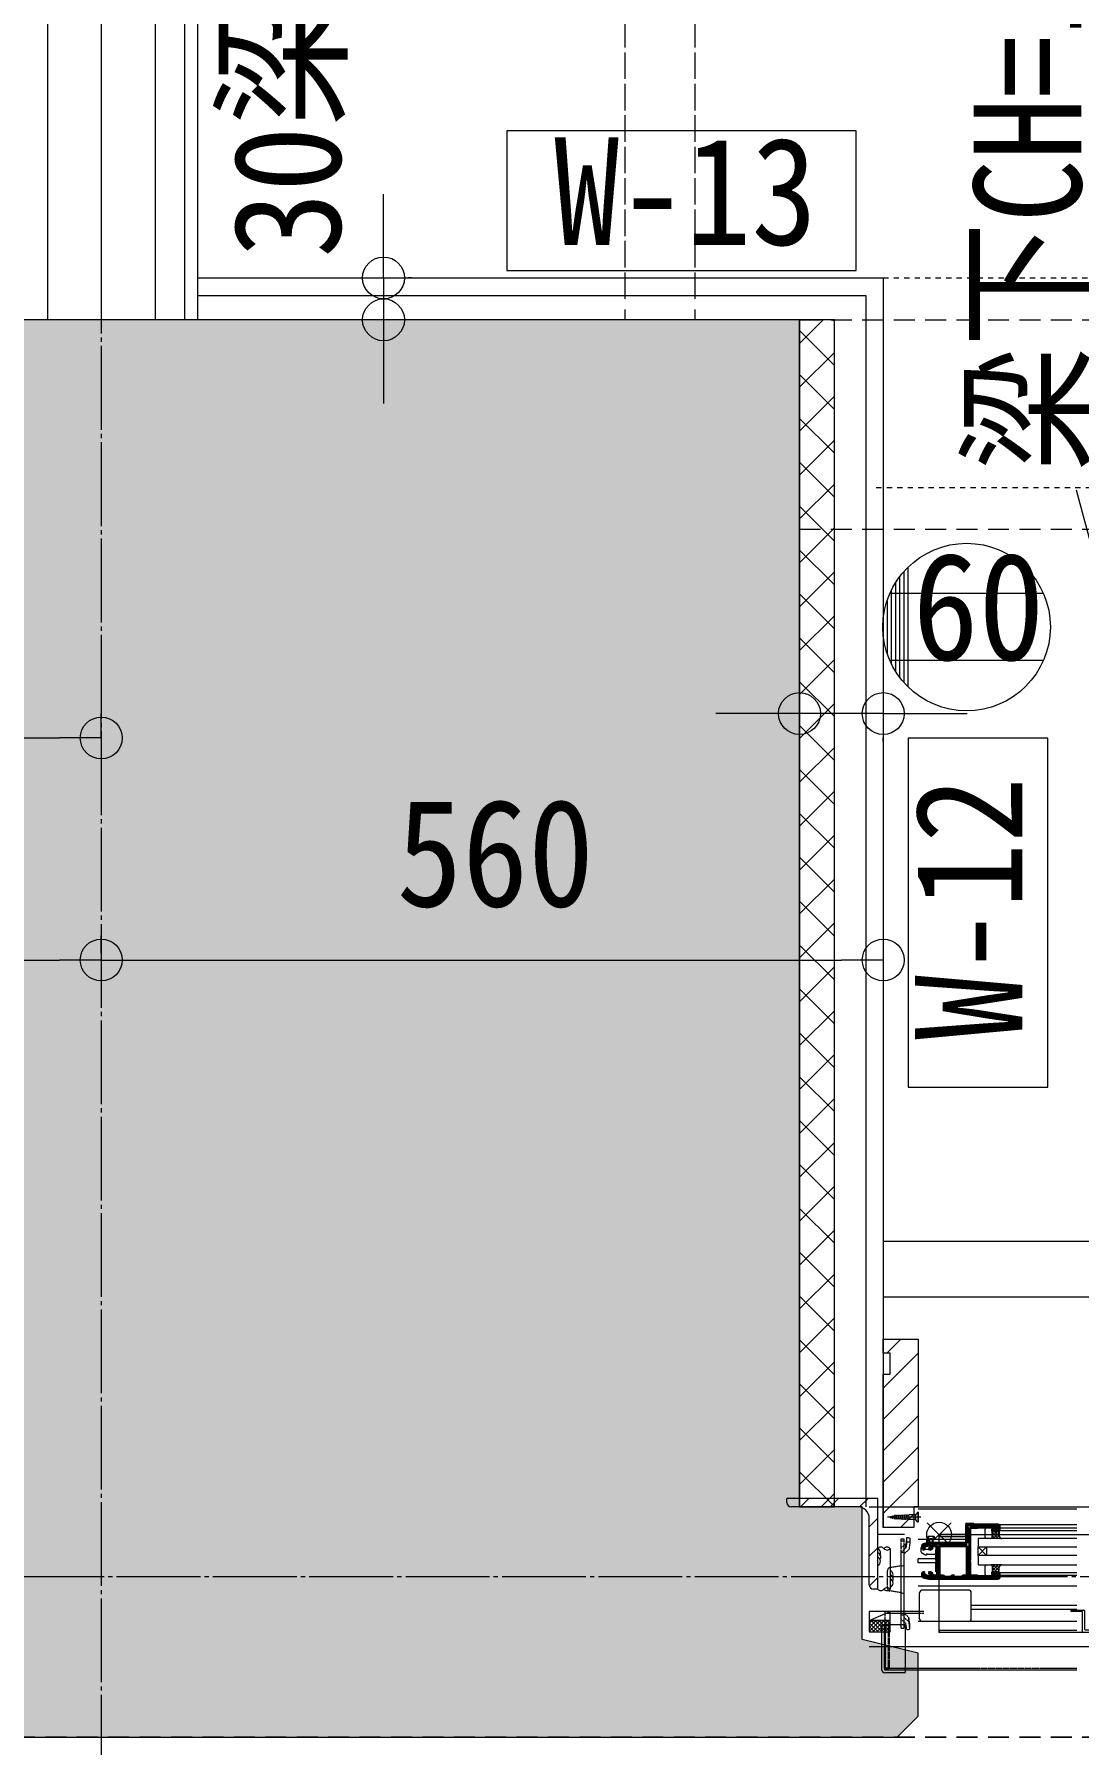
# Model space of a CAD drawing. Units: millimetres at full size, sheet at 1:30. Extents: x -17796 to 21385, y -23279 to 7734.
# Drawn here: x -15288 to -14540, y -5138 to -3913 of the extents above; entities that cross this region are included whole.
import ezdxf
from ezdxf.enums import TextEntityAlignment as Align

# ---------------------------------------------------------------- set-up
doc = ezdxf.new("R2010")
doc.units = ezdxf.units.MM
doc.header["$LTSCALE"] = 30
for name, pattern in [('USER11', [0.25, 0.125, -0.125]), ('USER14', [18.9, 15, -0.9, 0.6, -0.9, 0.6, -0.9]), ('USER2', [2, 1.25, -0.25, 0.25, -0.25]), ('USER7', [0.2, 0.1, -0.1]), ('USER8', [0.75, 0.5, -0.25]), ('USER9', [2.3, 2, -0.1, 0.1, -0.1])]:
    doc.linetypes.add(name, pattern=pattern)
for name, color, linetype, lineweight in [('0-1_(W)電灯', 253, 'Continuous', 18), ('0-A_RC壁', 21, 'Continuous', 18), ('0-C_0_4P', 4, 'Continuous', 18), ('0-D_破線', 30, 'Continuous', 18), ('0-E_遮音材', 254, 'Continuous', 18), ('1-0_掃き出しﾏｰｸ', 253, 'USER7', 18), ('1-C_鋼製建具', 253, 'USER8', 18), ('1-F_衛生陶器・住設', 2, 'USER9', 18), ('3-2_寸法', 142, 'Continuous', 18), ('3-B_仕上線（タイル・', 7, 'Continuous', 18), ('5-5_割付線', 4, 'Continuous', 18), ('5-6_---', 2, 'USER8', 18), ('5-7_補助線', 21, 'Continuous', 20), ('5-E_文字', 6, 'Continuous', 30), ('5-F_寸法', 2, 'USER8', 9), ('6-0_補助線1', 134, 'Continuous', 9), ('6-2_給湯', 2, 'Continuous', 9), ('E-E_文字', 6, 'Continuous', 9)]:
    doc.layers.add(name, color=color, linetype=linetype, lineweight=lineweight)
doc.layers.add('6-1_給水', color=7, linetype='Continuous')
doc.styles.add('ＭＳ ゴシック', font='')
doc.styles.get('ＭＳ ゴシック').set_extended_font_data('MS Gothic')

# ---------------------------------------------------------------- blocks, each defined once
blk = doc.blocks.new('REF-TO-1X861')
at = {"layer": '5-5_割付線'}
for p, q in [((3292, 7192.3), (3292, 7223.8)), ((3301, 7232.8), (4327, 7232.8)), ((3481, 7183.3), (3301, 7183.3)), ((3523, 7199.8), (3481, 7199.8)), ((3481, 7183.3), (3481, 7199.8)), ((3523, 7199.8), (3539.5, 7183.3)), ((3742, 7183.3), (3539.5, 7183.3)), ((3742, 6242.8), (3742, 7183.3)), ((3791.5, 5197.3), (3791.5, 7168.3)), ((3806.5, 7183.3), (3983.5, 7183.3)), ((3992.5, 7067.8), (3992.5, 7174.3)), ((4027, 7052.8), (4007.5, 7052.8)), ((4042, 7067.8), (4042, 7174.3)), ((4051, 7183.3), (4277.5, 7183.3)), ((4292.5, 7168.3), (4292.5, 6782.8)), ((4342, 7217.8), (4342, 6782.8)), ((4582, 6752.8), (4322.5, 6752.8)), ((4342, 6782.8), (4582, 6782.8)), ((3457, 6191.8), (3457, 6227.8)), ((3484, 6182.8), (3466, 6182.8)), ((3742, 6242.8), (3472, 6242.8)), ((3742, 6206.8), (3493, 6206.8)), ((3493, 6191.8), (3493, 6206.8)), ((3742, 5617.3), (3742, 6206.8)), ((3512.6, 5572.1), (3460.1, 5624.6)), ((3512, 5642.8), (3467.6, 5642.8)), ((3537.5, 5617.3), (3512, 5642.8)), ((3742, 5567.8), (3523.2, 5567.8)), ((3742, 5617.3), (3537.5, 5617.3)), ((3742, 5182.3), (3742, 5567.8)), ((3292, 5141.8), (3292, 5173.3)), ((3406, 5237.8), (3382, 5237.8)), ((3382, 5179.3), (3382, 5201.8)), ((3391, 5210.8), (3412, 5210.8)), ((3553, 5170.3), (3391, 5170.3)), ((3421, 5219.8), (3421, 5222.8)), ((3523, 5219.8), (3523, 5222.8)), ((3553, 5210.8), (3532, 5210.8)), ((3562, 5237.8), (3538, 5237.8)), ((3562, 5179.3), (3562, 5201.8)), ((3592, 5182.3), (3592, 5207.8)), ((3742, 5182.3), (3592, 5182.3)), ((3983.5, 5182.3), (3806.5, 5182.3)), ((3992.5, 5297.8), (3992.5, 5191.3)), ((4027, 5312.8), (4007.5, 5312.8)), ((4042, 5228.8), (4036, 5222.8)), ((4036, 5222.8), (4042, 5216.8)), ((4042, 5297.8), (4042, 5228.8)), ((4042, 5216.8), (4042, 5141.8)), ((3742, 5132.8), (3301, 5132.8)), ((3742, 4541.8), (3742, 5132.8)), ((3778, 4568.8), (3778, 5132.8)), ((4033, 5132.8), (3778, 5132.8)), ((3832, 4532.8), (3751, 4532.8)), ((3832, 4568.8), (3778, 4568.8)), ((3832, 4532.8), (3832, 4568.8))]:
    blk.add_line(p, q, dxfattribs=at)
blk.add_lwpolyline([(3352, 5207.8), (3352, 5182.3), (3301, 5182.3)], dxfattribs=at)
for centre, radius, start, end in [((3301, 7223.8), 9, 90, 180), ((3301, 7192.3), 9, 180, 270), ((3806.5, 7168.3), 15, 90, 180), ((3983.5, 7174.3), 9, 0, 90), ((4007.5, 7067.8), 15, 180, 270), ((4027, 7067.8), 15, 270, 0), ((4051, 7174.3), 9, 90, 180), ((4277.5, 7168.3), 15, 0, 90), ((4327, 7217.8), 15, 0, 90), ((4322.5, 6782.8), 30, 180, 270), ((4582, 6767.8), 15, 270, 90), ((3472, 6227.8), 15, 90, 180), ((3466, 6191.8), 9, 180, 270), ((3484, 6191.8), 9, 270, 0), ((3467.6, 5632.1), 10.6, 90, 225), ((3523.2, 5582.8), 15, 225, 270), ((3301, 5173.3), 9, 90, 180), ((3382, 5207.8), 30, 90, 180), ((3391, 5201.8), 9, 90, 180), ((3391, 5179.3), 9, 180, 270), ((3406, 5222.8), 15, 0, 90), ((3412, 5219.8), 9, 270, 0), ((3538, 5222.8), 15, 90, 180), ((3532, 5219.8), 9, 180, 270), ((3553, 5201.8), 9, 0, 90), ((3553, 5179.3), 9, 270, 360), ((3562, 5207.8), 30, 0, 90), ((3806.5, 5197.3), 15, 180, 270), ((3983.5, 5191.3), 9, 270, 0), ((4007.5, 5297.8), 15, 90, 180), ((4027, 5297.8), 15, 0, 90), ((3301, 5141.8), 9, 180, 270), ((4033, 5141.8), 9, 270, 0), ((3751, 4541.8), 9, 180, 270)]:
    blk.add_arc(centre, radius, start, end, dxfattribs=at)
blk = doc.blocks.new('BZA-127(RR)')
at = {"layer": '5-6_---'}
for p, q in [((696, 2040), (627.5, 2031.4)), ((627.5, 2031.4), (647.7, 1870.4)), ((627.5, 2031.4), (627.5, 1941.4)), ((647.7, 1870.4), (750, 1785.6)), ((647.7, 1870.4), (649, 1780.4)), ((819, 2010), (750, 2010)), ((750, 2010), (750, 90)), ((750, 1875.2), (819, 1818)), ((819, 2010), (819, 90)), ((819, 1722), (750, 1722)), ((819, 1248.5), (750, 1260)), ((819, 1248.5), (1059.9, 1208.4)), ((1110, 1149.2), (1110, 770.8)), ((649, 319.6), (750, 409.1)), ((819, 671.5), (750, 660)), ((750, 316.9), (819, 378)), ((819, 378), (750, 378)), ((819, 671.5), (1059.9, 711.6)), ((627.5, 158.6), (649, 319.6)), ((696, 150), (627.5, 158.6)), ((696, 150), (714, 285)), ((696, 150), (696, 60)), ((714, 285), (750, 316.9)), ((714, 285), (714, 195)), ((819, 135), (750, 135)), ((819, 90), (750, 90))]:
    blk.add_line(p, q, dxfattribs=at)
for points in [[(627.5, 1941.4), (649, 1780.4), (750, 1690.9)], [(696, 2040), (714, 1905), (750, 1875.2)], [(696, 60), (627.5, 68.6), (627.5, 158.6)], [(696, 60), (714, 195), (750, 226.4), (819, 286.6)]]:
    blk.add_lwpolyline(points, dxfattribs=at)
for centre, start, end in [((1050, 1149.2), 0, 80.53767), ((1050, 770.8), 279.46233, 0)]:
    blk.add_arc(centre, 60, start, end, dxfattribs=at)
blk = doc.blocks.new('BAP-500R')
at = {"layer": '5-7_補助線'}
for p, q in [((-450, 30), (-450, -969)), ((-420, 60), (0, 60)), ((60, 0), (60, -969)), ((-450, -969), (60, -969))]:
    blk.add_line(p, q, dxfattribs=at)
for centre, radius, start, end in [((-420, 30), 30, 90, 180), ((0, 0), 60, 0, 90)]:
    blk.add_arc(centre, radius, start, end, dxfattribs=at)
at = {"layer": '5-F_寸法'}
for p, q in [((-450, 0), (0, 0)), ((0, 0), (0, -969))]:
    blk.add_line(p, q, dxfattribs=at)
blk = doc.blocks.new('SUBL42TMR6')
at = {"layer": '5-E_文字', "linetype": 'USER8'}
blk.add_lwpolyline([(-90, 291), (0, 291), (0, 1224), (-90, 1224)], close=True, dxfattribs=at)
at = {"layer": '5-F_寸法'}
for p, q in [((-4125, 1224), (0, 1224)), ((-450, 1260), (0, 1260)), ((0, 0), (0, 1260)), ((-840, 0), (0, 0)), ((-839.7, 45), (0, 45))]:
    blk.add_line(p, q, dxfattribs=at)
at = {"layer": '6-0_補助線1', "color": 3, "lineweight": 20}
blk.add_line((-4125, 1260), (-450, 1260), dxfattribs=at)
at = {"layer": '6-2_給湯'}
for p, q in [((-78.1, 1219.7), (-77.8, 1219.7)), ((-78.1, 1172.1), (-77.8, 1172.1)), ((-78.1, 1124.4), (-77.8, 1124.4)), ((-66.2, 1195.9), (-65.9, 1195.9)), ((-66.2, 1148.2), (-65.9, 1148.2)), ((-54.3, 1219.7), (-54, 1219.7)), ((-54.3, 1172.1), (-54, 1172.1)), ((-54.3, 1124.4), (-54, 1124.4)), ((-42.4, 1195.9), (-42.1, 1195.9)), ((-42.4, 1148.2), (-42.1, 1148.2)), ((-30.5, 1219.7), (-30.2, 1219.7)), ((-30.5, 1172.1), (-30.2, 1172.1)), ((-30.5, 1124.4), (-30.2, 1124.4)), ((-18.6, 1195.9), (-18.3, 1195.9)), ((-18.6, 1148.2), (-18.3, 1148.2)), ((-6.7, 1219.7), (-6.4, 1219.7)), ((-6.7, 1172.1), (-6.4, 1172.1)), ((-6.7, 1124.4), (-6.4, 1124.4)), ((-78.1, 1076.8), (-77.8, 1076.8)), ((-78.1, 1029.2), (-77.8, 1029.2)), ((-78.1, 981.6), (-77.8, 981.6)), ((-78.1, 933.9), (-77.8, 933.9)), ((-78.1, 886.3), (-77.8, 886.3)), ((-78.1, 838.7), (-77.8, 838.7)), ((-78.1, 791.1), (-77.8, 791.1)), ((-78.1, 743.4), (-77.8, 743.4)), ((-66.2, 1100.6), (-65.9, 1100.6)), ((-66.2, 1053), (-65.9, 1053)), ((-66.2, 1005.4), (-65.9, 1005.4)), ((-66.2, 957.7), (-65.9, 957.7)), ((-66.2, 910.1), (-65.9, 910.1)), ((-66.2, 862.5), (-65.9, 862.5)), ((-66.2, 814.9), (-65.9, 814.9)), ((-66.2, 767.2), (-65.9, 767.2)), ((-54.3, 1076.8), (-54, 1076.8)), ((-54.3, 1029.2), (-54, 1029.2)), ((-54.3, 981.6), (-54, 981.6)), ((-54.3, 933.9), (-54, 933.9)), ((-54.3, 886.3), (-54, 886.3)), ((-54.3, 838.7), (-54, 838.7)), ((-54.3, 791.1), (-54, 791.1)), ((-54.3, 743.4), (-54, 743.4)), ((-42.4, 1100.6), (-42.1, 1100.6)), ((-42.4, 1053), (-42.1, 1053)), ((-42.4, 1005.4), (-42.1, 1005.4)), ((-42.4, 957.7), (-42.1, 957.7)), ((-42.4, 910.1), (-42.1, 910.1)), ((-42.4, 862.5), (-42.1, 862.5)), ((-42.4, 814.9), (-42.1, 814.9)), ((-42.4, 767.2), (-42.1, 767.2)), ((-30.5, 1076.8), (-30.2, 1076.8)), ((-30.5, 1029.2), (-30.2, 1029.2)), ((-30.5, 981.6), (-30.2, 981.6)), ((-30.5, 933.9), (-30.2, 933.9)), ((-30.5, 886.3), (-30.2, 886.3)), ((-30.5, 838.7), (-30.2, 838.7)), ((-30.5, 791.1), (-30.2, 791.1)), ((-30.5, 743.4), (-30.2, 743.4)), ((-18.6, 1100.6), (-18.3, 1100.6)), ((-18.6, 1053), (-18.3, 1053)), ((-18.6, 1005.4), (-18.3, 1005.4)), ((-18.6, 957.7), (-18.3, 957.7)), ((-18.6, 910.1), (-18.3, 910.1)), ((-18.6, 862.5), (-18.3, 862.5)), ((-18.6, 814.9), (-18.3, 814.9)), ((-18.6, 767.2), (-18.3, 767.2)), ((-6.7, 1076.8), (-6.4, 1076.8)), ((-6.7, 1029.2), (-6.4, 1029.2)), ((-6.7, 981.6), (-6.4, 981.6)), ((-6.7, 933.9), (-6.4, 933.9)), ((-6.7, 886.3), (-6.4, 886.3)), ((-6.7, 838.7), (-6.4, 838.7)), ((-6.7, 791.1), (-6.4, 791.1)), ((-6.7, 743.4), (-6.4, 743.4)), ((-78.1, 695.8), (-77.8, 695.8)), ((-78.1, 648.2), (-77.8, 648.2)), ((-78.1, 600.6), (-77.8, 600.6)), ((-78.1, 552.9), (-77.8, 552.9)), ((-78.1, 505.3), (-77.8, 505.3)), ((-78.1, 457.7), (-77.8, 457.7)), ((-78.1, 410.1), (-77.8, 410.1)), ((-66.2, 719.6), (-65.9, 719.6)), ((-66.2, 672), (-65.9, 672)), ((-66.2, 624.4), (-65.9, 624.4)), ((-66.2, 576.7), (-65.9, 576.7)), ((-66.2, 529.1), (-65.9, 529.1)), ((-66.2, 481.5), (-65.9, 481.5)), ((-66.2, 433.9), (-65.9, 433.9)), ((-66.2, 386.2), (-65.9, 386.2)), ((-54.3, 695.8), (-54, 695.8)), ((-54.3, 648.2), (-54, 648.2)), ((-54.3, 600.6), (-54, 600.6)), ((-54.3, 552.9), (-54, 552.9)), ((-54.3, 505.3), (-54, 505.3)), ((-54.3, 457.7), (-54, 457.7)), ((-54.3, 410.1), (-54, 410.1)), ((-42.4, 719.6), (-42.1, 719.6)), ((-42.4, 672), (-42.1, 672)), ((-42.4, 624.4), (-42.1, 624.4)), ((-42.4, 576.7), (-42.1, 576.7)), ((-42.4, 529.1), (-42.1, 529.1)), ((-42.4, 481.5), (-42.1, 481.5)), ((-42.4, 433.9), (-42.1, 433.9)), ((-42.4, 386.2), (-42.1, 386.2)), ((-30.5, 695.8), (-30.2, 695.8)), ((-30.5, 648.2), (-30.2, 648.2)), ((-30.5, 600.6), (-30.2, 600.6)), ((-30.5, 552.9), (-30.2, 552.9)), ((-30.5, 505.3), (-30.2, 505.3)), ((-30.5, 457.7), (-30.2, 457.7)), ((-30.5, 410.1), (-30.2, 410.1)), ((-18.6, 719.6), (-18.3, 719.6)), ((-18.6, 672), (-18.3, 672)), ((-18.6, 624.4), (-18.3, 624.4)), ((-18.6, 576.7), (-18.3, 576.7)), ((-18.6, 529.1), (-18.3, 529.1)), ((-18.6, 481.5), (-18.3, 481.5)), ((-18.6, 433.9), (-18.3, 433.9)), ((-18.6, 386.2), (-18.3, 386.2)), ((-6.7, 695.8), (-6.4, 695.8)), ((-6.7, 648.2), (-6.4, 648.2)), ((-6.7, 600.6), (-6.4, 600.6)), ((-6.7, 552.9), (-6.4, 552.9)), ((-6.7, 505.3), (-6.4, 505.3)), ((-6.7, 457.7), (-6.4, 457.7)), ((-6.7, 410.1), (-6.4, 410.1)), ((-78.1, 362.4), (-77.8, 362.4)), ((-78.1, 314.8), (-77.8, 314.8)), ((-66.2, 338.6), (-65.9, 338.6)), ((-54.3, 362.4), (-54, 362.4)), ((-54.3, 314.8), (-54, 314.8)), ((-42.4, 338.6), (-42.1, 338.6)), ((-30.5, 362.4), (-30.2, 362.4)), ((-30.5, 314.8), (-30.2, 314.8)), ((-18.6, 338.6), (-18.3, 338.6)), ((-6.7, 362.4), (-6.4, 362.4)), ((-6.7, 314.8), (-6.4, 314.8))]:
    blk.add_line(p, q, dxfattribs=at)
at = {"layer": '6-1_給水'}
blk.add_blockref('BAP-500R', (0, 1260), dxfattribs=at)

msp = doc.modelspace()

# ---------------------------------------------------------------- linework, layer by layer
at = {"layer": '0-1_(W)電灯', "color": 3, "linetype": 'USER11'}
for p, q in [((-14864.72, 416.42), (-14864.72, -4087.58)), ((-14814.72, 416.42), (-14814.72, -4087.58)), ((-14679.72, -4087.58), (-9694.72, -4087.58)), ((-14684.72, -4237.58), (-9694.72, -4237.58))]:
    msp.add_line(p, q, dxfattribs=at)
at = {"layer": '0-1_(W)電灯', "color": 171}
for p, q in [((-15037.59, -4057.58), (-15037.59, -4027.58)), ((-15037.59, -4087.58), (-15037.59, -4117.58)), ((-15017.59, -4087.58), (-15020.09, -4087.58)), ((-15017.59, -4117.58), (-15020.09, -4117.58)), ((-15037.59, -4147.58), (-15037.59, -4177.58)), ((-14739.72, -4379.53), (-14739.72, -4382.03)), ((-14769.72, -4399.53), (-14799.72, -4399.53)), ((-14679.72, -4399.53), (-14739.72, -4399.53)), ((-14649.72, -4399.53), (-14619.72, -4399.53)), ((-14679.72, -4419.53), (-14679.72, -4417.03))]:
    msp.add_line(p, q, dxfattribs=at)
at = {"layer": '0-1_(W)電灯', "color": 7}
for p, q in [((-15037.59, -4087.58), (-15037.59, -4057.58)), ((-15037.59, -4117.58), (-15037.59, -4147.58)), ((-14739.72, -4399.53), (-14769.72, -4399.53)), ((-14679.72, -4399.53), (-14649.72, -4399.53)), ((-14683.72, -4961.58), (-14748.72, -4961.58)), ((-14748.72, -4964.58), (-14748.72, -4961.58)), ((-14698.22, -4967.58), (-14745.72, -4967.58)), ((-14683.72, -5026.58), (-14683.72, -4961.58)), ((-14689.72, -5023.58), (-14689.72, -4976.08)), ((-14683.72, -5026.58), (-14686.72, -5026.58))]:
    msp.add_line(p, q, dxfattribs=at)
at = {"layer": '0-1_(W)電灯', "color": 41}
for p, q in [((-14739.72, -4134.48), (-14722.83, -4117.58)), ((-14714.72, -4150.27), (-14739.72, -4125.27)), ((-14714.72, -4118.84), (-14715.98, -4117.58)), ((-14739.72, -4165.91), (-14714.72, -4140.91)), ((-14714.72, -4181.7), (-14739.72, -4156.7)), ((-14739.72, -4197.34), (-14714.72, -4172.34)), ((-14714.72, -4213.13), (-14739.72, -4188.13)), ((-14739.72, -4228.77), (-14714.72, -4203.77)), ((-14714.72, -4244.56), (-14739.72, -4219.56)), ((-14739.72, -4260.2), (-14714.72, -4235.2)), ((-14714.72, -4276), (-14739.72, -4251)), ((-14739.72, -4291.63), (-14714.72, -4266.63)), ((-14714.72, -4307.43), (-14739.72, -4282.43)), ((-14739.72, -4323.06), (-14714.72, -4298.06)), ((-14714.72, -4338.86), (-14739.72, -4313.86)), ((-14739.72, -4354.49), (-14714.72, -4329.49)), ((-14714.72, -4370.29), (-14739.72, -4345.29)), ((-14739.72, -4385.93), (-14714.72, -4360.93)), ((-14714.72, -4401.72), (-14739.72, -4376.72)), ((-14739.72, -4417.36), (-14714.72, -4392.36)), ((-14714.72, -4433.15), (-14739.72, -4408.15)), ((-14739.72, -4448.79), (-14714.72, -4423.79)), ((-14714.72, -4464.58), (-14739.72, -4439.58)), ((-14739.72, -4480.22), (-14714.72, -4455.22)), ((-14714.72, -4496.01), (-14739.72, -4471.01)), ((-14739.72, -4511.65), (-14714.72, -4486.65)), ((-14714.72, -4527.44), (-14739.72, -4502.44)), ((-14739.72, -4543.08), (-14714.72, -4518.08)), ((-14714.72, -4558.87), (-14739.72, -4533.87)), ((-14739.72, -4574.51), (-14714.72, -4549.51)), ((-14714.72, -4590.3), (-14739.72, -4565.3)), ((-14739.72, -4605.94), (-14714.72, -4580.94)), ((-14714.72, -4621.74), (-14739.72, -4596.74)), ((-14739.72, -4637.37), (-14714.72, -4612.37)), ((-14714.72, -4653.17), (-14739.72, -4628.17)), ((-14739.72, -4668.8), (-14714.72, -4643.8)), ((-14714.72, -4684.6), (-14739.72, -4659.6)), ((-14739.72, -4700.23), (-14714.72, -4675.23)), ((-14714.72, -4716.03), (-14739.72, -4691.03)), ((-14739.72, -4731.67), (-14714.72, -4706.67)), ((-14714.72, -4747.46), (-14739.72, -4722.46)), ((-14739.72, -4763.1), (-14714.72, -4738.1)), ((-14714.72, -4778.89), (-14739.72, -4753.89)), ((-14739.72, -4794.53), (-14714.72, -4769.53)), ((-14714.72, -4810.32), (-14739.72, -4785.32)), ((-14739.72, -4825.96), (-14714.72, -4800.96)), ((-14714.72, -4841.75), (-14739.72, -4816.75)), ((-14739.72, -4857.39), (-14714.72, -4832.39)), ((-14714.72, -4873.18), (-14739.72, -4848.18)), ((-14739.72, -4888.82), (-14714.72, -4863.82)), ((-14714.72, -4904.61), (-14739.72, -4879.61)), ((-14739.72, -4920.25), (-14714.72, -4895.25)), ((-14714.72, -4936.04), (-14739.72, -4911.04)), ((-14739.72, -4951.68), (-14714.72, -4926.68)), ((-14714.72, -4967.48), (-14739.72, -4942.48)), ((-14724.19, -4967.58), (-14714.72, -4958.11))]:
    msp.add_line(p, q, dxfattribs=at)
at = {"layer": '0-1_(W)電灯', "color": 3, "linetype": 'USER14'}
for p, q in [((-12792.22, -4777.58), (-14679.72, -4777.58)), ((-12792.22, -4817.58), (-14679.72, -4817.58))]:
    msp.add_line(p, q, dxfattribs=at)
at = {"layer": '0-1_(W)電灯', "color": 9}
for p, q in [((-14667.06, -4847.58), (-14677.06, -4857.58)), ((-14654.72, -4857.7), (-14679.72, -4882.7)), ((-14654.72, -4880.15), (-14679.72, -4905.15)), ((-14654.72, -4902.6), (-14679.72, -4927.6)), ((-14654.72, -4925.05), (-14679.72, -4950.05)), ((-14679.72, -4932.58), (-14679.72, -4982.58)), ((-14654.72, -4947.5), (-14679.72, -4972.5)), ((-14733.06, -4961.58), (-14739.06, -4967.58)), ((-14711.85, -4961.58), (-14717.85, -4967.58)), ((-14690.64, -4961.58), (-14696.76, -4967.71)), ((-14657.72, -4972.95), (-14667.36, -4982.58)), ((-14654.72, -4967.58), (-14541.22, -4967.58)), ((-14654.72, -4969.08), (-14541.22, -4969.08)), ((-14683.72, -4975.88), (-14689.72, -4981.88)), ((-14631.16, -4979.02), (-14648.28, -4996.14)), ((-14631.16, -4996.14), (-14648.28, -4979.02)), ((-14606.72, -4989.43), (-14606.72, -4983.58)), ((-14605.72, -4982.58), (-14602.72, -4982.58)), ((-14601.72, -4983.58), (-14601.72, -4989.43)), ((-14601.72, -4989.43), (-14601.72, -4984.83)), ((-14597.77, -4984.83), (-14601.72, -4988.79)), ((-14600.01, -4984.83), (-14601.72, -4986.54)), ((-14600.71, -4984.83), (-14596.67, -4988.88)), ((-14598.47, -4984.83), (-14596.72, -4986.58)), ((-14541.22, -4980.58), (-14597.72, -4980.58)), ((-14541.22, -4982.83), (-14596.72, -4982.83)), ((-14541.22, -4984.83), (-14596.72, -4984.83)), ((-14683.72, -4997.1), (-14689.72, -5003.1)), ((-14664.42, -4987.58), (-14683.72, -4987.58)), ((-14683.72, -5026.58), (-14683.72, -4997.59)), ((-14674.72, -4997.59), (-14674.72, -5026.58)), ((-14647.92, -4991.08), (-14654.72, -4991.08)), ((-14644.82, -4991.08), (-14654.72, -4991.08)), ((-14620.72, -4991.08), (-14644.22, -4991.08)), ((-14620.72, -4989.23), (-14640.02, -4989.23)), ((-14620.72, -4987.58), (-14639.72, -4987.58)), ((-14639.72, -4987.58), (-14639.72, -4989.23)), ((-14605.72, -4996.43), (-14611.72, -5002.43)), ((-14605.72, -5002.43), (-14611.72, -4996.43)), ((-14602.72, -4990.43), (-14605.72, -4990.43)), ((-14594.72, -4990.43), (-14602.72, -4990.43)), ((-14602.09, -4990.2), (-14601.85, -4990.43)), ((-14601.72, -4986.07), (-14597.36, -4990.43)), ((-14601.72, -4988.31), (-14599.61, -4990.43)), ((-14596.72, -4986.03), (-14601.12, -4990.43)), ((-14596.72, -4988.28), (-14598.88, -4990.43)), ((-14596.09, -4989.89), (-14596.63, -4990.43)), ((-14595.17, -4990.38), (-14595.11, -4990.43)), ((-14641.72, -5004.93), (-14654.72, -5004.93)), ((-14654.72, -5007.73), (-14654.72, -5004.93)), ((-14641.72, -5007.73), (-14654.72, -5007.73)), ((-14606.72, -5016.08), (-14606.72, -5010.23)), ((-14605.72, -5009.23), (-14602.72, -5009.23)), ((-14594.72, -5009.23), (-14602.72, -5009.23)), ((-14601.96, -5009.23), (-14602.15, -5009.42)), ((-14597.47, -5009.23), (-14601.72, -5013.49)), ((-14599.72, -5009.23), (-14601.72, -5011.24)), ((-14601.72, -5010.23), (-14601.72, -5016.08)), ((-14601.72, -5010.23), (-14601.72, -5014.83)), ((-14601.01, -5009.23), (-14596.72, -5013.52)), ((-14598.77, -5009.23), (-14596.72, -5011.27)), ((-14596.52, -5009.23), (-14596.03, -5009.73)), ((-14595.23, -5009.23), (-14595.33, -5009.34)), ((-14683.72, -5018.31), (-14689.64, -5024.23)), ((-14602.72, -5017.08), (-14605.72, -5017.08)), ((-14601.72, -5010.77), (-14597.66, -5014.83)), ((-14601.72, -5013.01), (-14599.9, -5014.83)), ((-14596.62, -5010.63), (-14600.83, -5014.83)), ((-14596.72, -5012.98), (-14598.58, -5014.83)), ((-14541.22, -5014.83), (-14596.72, -5014.83)), ((-14541.22, -5016.83), (-14596.72, -5016.83)), ((-14541.22, -5024.58), (-14654.72, -5024.58)), ((-14689.72, -5049.08), (-14674.72, -5042.58)), ((-14541.22, -5038.43), (-14616.72, -5038.43)), ((-14541.22, -5041.23), (-14616.72, -5041.23)), ((-14681.97, -5049.08), (-14689.72, -5056.84)), ((-14684.8, -5049.08), (-14689.72, -5054.01)), ((-14687.63, -5049.08), (-14689.72, -5051.18)), ((-14689.72, -5050.65), (-14683.29, -5057.08)), ((-14689.72, -5053.48), (-14686.12, -5057.08)), ((-14689.72, -5056.31), (-14688.95, -5057.08)), ((-14688.46, -5049.08), (-14680.46, -5057.08)), ((-14679.14, -5049.08), (-14687.14, -5057.08)), ((-14685.63, -5049.08), (-14677.63, -5057.08)), ((-14676.31, -5049.08), (-14684.31, -5057.08)), ((-14682.81, -5049.08), (-14674.81, -5057.08)), ((-14674.72, -5050.32), (-14681.48, -5057.08)), ((-14679.98, -5049.08), (-14674.72, -5054.34)), ((-14674.72, -5053.15), (-14678.66, -5057.08)), ((-14677.15, -5049.08), (-14674.72, -5051.51)), ((-14674.72, -5055.98), (-14675.83, -5057.08)), ((-14541.22, -5049.78), (-14654.72, -5049.78)), ((-14541.22, -5057.58), (-14640.02, -5057.58)), ((-14541.22, -5056.18), (-14639.72, -5056.18)), ((-14639.72, -5056.18), (-14639.72, -5057.58))]:
    msp.add_line(p, q, dxfattribs=at)
at = {"layer": '0-1_(W)電灯', "color": 3, "linetype": 'USER8', "lineweight": 20}
for p, q in [((-14671.75, -4976.5), (-14671.15, -4973.51)), ((-14661.4, -4973.73), (-14670.92, -4974.07)), ((-14670.4, -4976.72), (-14669.74, -4973.42)), ((-14669.01, -4976.77), (-14668.33, -4973.38)), ((-14667.62, -4976.82), (-14666.92, -4973.33)), ((-14666.23, -4976.86), (-14665.51, -4973.28)), ((-14664.84, -4976.91), (-14664.1, -4973.23)), ((-14663.45, -4976.96), (-14662.69, -4973.18)), ((-14662.02, -4976.83), (-14661.32, -4973.33)), ((-14656.72, -4973.33), (-14661.32, -4973.33)), ((-14654.97, -4971.58), (-14656.72, -4973.33)), ((-14656.72, -4973.33), (-14656.72, -4976.83)), ((-14654.97, -4971.58), (-14654.97, -4978.58)), ((-14654.72, -4971.58), (-14654.97, -4971.58)), ((-14654.72, -4971.58), (-14654.72, -4978.58)), ((-14670.92, -4974.07), (-14674.72, -4975.08)), ((-14670.92, -4976.1), (-14674.72, -4975.08)), ((-14674.41, -4975.79), (-14674.11, -4974.3)), ((-14673.08, -4976.14), (-14672.63, -4973.9)), ((-14661.94, -4976.41), (-14670.92, -4976.1)), ((-14656.72, -4976.83), (-14662.02, -4976.83)), ((-14654.97, -4978.58), (-14656.72, -4976.83)), ((-14654.72, -4978.58), (-14654.97, -4978.58))]:
    msp.add_line(p, q, dxfattribs=at)
at = {"layer": '0-1_(W)電灯', "color": 1, "linetype": 'USER2', "lineweight": 9}
msp.add_line((-14652.72, -4975.08), (-14676.72, -4975.08), dxfattribs=at)
at = {"layer": '0-1_(W)電灯', "color": 60}
for p, q in [((-14631.16, -4979.02), (-14648.28, -4996.14)), ((-14631.16, -4996.14), (-14648.28, -4979.02))]:
    msp.add_line(p, q, dxfattribs=at)
at = {"layer": '0-1_(W)電灯', "color": 21, "lineweight": 20}
for p, q in [((-14620.72, -4993.38), (-14620.72, -4979.88)), ((-14620.22, -4979.38), (-14615.22, -4979.38)), ((-14619.72, -4980.38), (-14619.72, -4993.38)), ((-14619.72, -4980.38), (-14614.72, -4980.38)), ((-14617.72, -4980.58), (-14617.72, -4980.38)), ((-14616.72, -4980.58), (-14616.72, -4980.38)), ((-14614.72, -4980.58), (-14614.72, -4979.88)), ((-14652.72, -4997.08), (-14652.72, -4999.55)), ((-14651.72, -4996.58), (-14652.22, -4996.58)), ((-14651.72, -4996.58), (-14651.72, -4998.08)), ((-14651.72, -4998.08), (-14644.62, -4998.08)), ((-14644.62, -4995.68), (-14641.82, -4995.68)), ((-14644.62, -4998.08), (-14644.62, -4995.68)), ((-14641.82, -5001.58), (-14641.82, -4995.68)), ((-14620.72, -4993.38), (-14619.72, -4993.38)), ((-14652.28, -5000.38), (-14650.08, -5001.85)), ((-14648.22, -5001.58), (-14641.82, -5001.58)), ((-14653.72, -5047.78), (-14653.72, -5029.28)), ((-14618.72, -5027.28), (-14651.72, -5027.28)), ((-14616.72, -5047.78), (-14616.72, -5029.28)), ((-14618.72, -5049.78), (-14651.72, -5049.78))]:
    msp.add_line(p, q, dxfattribs=at)
at = {"layer": '0-1_(W)電灯', "color": 4, "lineweight": 40}
for p, q in [((-14619.72, -4993.58), (-14619.72, -4981.58)), ((-14597.72, -4980.58), (-14618.72, -4980.58)), ((-14617.72, -5005.83), (-14617.72, -4982.58)), ((-14617.72, -4982.58), (-14612.53, -4982.58)), ((-14611.92, -4982.18), (-14612.18, -4982.44)), ((-14611.92, -4982.18), (-14597.92, -4982.18)), ((-14597.22, -4984.83), (-14601.31, -4984.83)), ((-14596.72, -4984.33), (-14596.72, -4981.58)), ((-14651.72, -4996.36), (-14651.72, -4998.08)), ((-14650.82, -4998.08), (-14651.72, -4998.08)), ((-14650.52, -4997.78), (-14650.52, -4996.43)), ((-14646.95, -4993.64), (-14650.19, -4994.42)), ((-14646.55, -4995.08), (-14650.14, -4995.95)), ((-14646.72, -4997.78), (-14646.72, -4997.48)), ((-14646.55, -4995.08), (-14645.62, -4995.08)), ((-14646.49, -4993.58), (-14619.72, -4993.58)), ((-14646.42, -4997.18), (-14645.92, -4997.18)), ((-14645.92, -4998.08), (-14646.42, -4998.08)), ((-14645.62, -4996.88), (-14645.62, -4995.08)), ((-14644.72, -4995.53), (-14640.97, -4995.53)), ((-14644.72, -4995.53), (-14644.72, -4996.88)), ((-14640.97, -4998.53), (-14640.97, -4995.53)), ((-14619.67, -4995.53), (-14639.77, -4995.53)), ((-14639.77, -5017.13), (-14639.77, -4995.53)), ((-14619.67, -5017.13), (-14619.67, -4995.53)), ((-14641.72, -5005.83), (-14641.72, -4998.53)), ((-14640.97, -4998.53), (-14641.72, -4998.53)), ((-14641.72, -5014.13), (-14641.72, -5006.83)), ((-14617.72, -5017.08), (-14617.72, -5006.83)), ((-14650.82, -5014.58), (-14651.72, -5014.58)), ((-14651.72, -5016.31), (-14651.72, -5014.58)), ((-14650.52, -5014.88), (-14650.52, -5016.23)), ((-14646.95, -5019.03), (-14650.19, -5018.25)), ((-14646.55, -5017.58), (-14650.14, -5016.72)), ((-14646.72, -5014.88), (-14646.72, -5015.18)), ((-14646.55, -5017.58), (-14645.62, -5017.58)), ((-14646.49, -5019.08), (-14597.72, -5019.08)), ((-14645.92, -5014.58), (-14646.42, -5014.58)), ((-14646.42, -5015.48), (-14645.92, -5015.48)), ((-14645.62, -5015.78), (-14645.62, -5017.58)), ((-14644.72, -5017.13), (-14644.72, -5015.78)), ((-14644.72, -5017.13), (-14640.97, -5017.13)), ((-14640.97, -5014.13), (-14641.72, -5014.13)), ((-14640.97, -5014.13), (-14640.97, -5017.13)), ((-14636.98, -5017.13), (-14639.77, -5017.13)), ((-14636.63, -5017.28), (-14635.92, -5017.98)), ((-14635.92, -5017.98), (-14630.72, -5017.98)), ((-14628.72, -5017.98), (-14628.72, -5017.13)), ((-14628.72, -5017.98), (-14623.52, -5017.98)), ((-14622.82, -5017.28), (-14623.52, -5017.98)), ((-14622.47, -5017.13), (-14619.67, -5017.13)), ((-14617.72, -5017.08), (-14612.53, -5017.08)), ((-14611.92, -5017.48), (-14612.18, -5017.23)), ((-14611.92, -5017.48), (-14597.92, -5017.48)), ((-14597.92, -5015.93), (-14601.34, -5015.66)), ((-14597.22, -5014.83), (-14601.31, -5014.83)), ((-14597.92, -5017.48), (-14597.92, -5015.93)), ((-14596.72, -5015.33), (-14596.72, -5018.08))]:
    msp.add_line(p, q, dxfattribs=at)
at = {"layer": '0-1_(W)電灯', "color": 4, "lineweight": 20}
for p, q in [((-14647.52, -4989.98), (-14647.82, -4989.98)), ((-14644.63, -4993.46), (-14647.77, -4993.64)), ((-14645.12, -4992.89), (-14647.75, -4993.07)), ((-14647.22, -4990.28), (-14647.22, -4990.78)), ((-14646.85, -4991.08), (-14646.92, -4991.08)), ((-14646.21, -4990.57), (-14646.64, -4991)), ((-14645.12, -4990.48), (-14646, -4990.48)), ((-14644.82, -4990.78), (-14644.82, -4992.57)), ((-14643.32, -4989.98), (-14644.22, -4989.98)), ((-14644.22, -4989.98), (-14644.22, -4993.03)), ((-14643.02, -4989.28), (-14643.02, -4989.68))]:
    msp.add_line(p, q, dxfattribs=at)
at = {"layer": '0-1_(W)電灯', "color": 2}
msp.add_lwpolyline([(-14515.42, -3456.45), (-14515.42, -4336.21), (-14541.3, -4239.62)], dxfattribs=at)
for points in [[(-14949.17, -4082.2), (-14699.17, -4082.2), (-14699.17, -3982.2), (-14949.17, -3982.2)], [(-14561.8, -4667.09), (-14561.8, -4417.09), (-14661.8, -4417.09), (-14661.8, -4667.09)]]:
    msp.add_lwpolyline(points, close=True, dxfattribs=at)
at = {"layer": '0-1_(W)電灯', "color": 4}
for points in [[(-15170.72, -4087.58), (-14679.72, -4087.58), (-14679.72, -4967.58)], [(-15170.72, -4100.1), (-14692.24, -4100.1), (-14692.24, -4967.58)]]:
    msp.add_lwpolyline(points, dxfattribs=at)
at = {"layer": '0-1_(W)電灯', "color": 41}
msp.add_lwpolyline([(-14714.72, -4117.58), (-14739.72, -4117.58), (-14739.72, -4967.58), (-14714.72, -4967.58)], close=True, dxfattribs=at)
at = {"layer": '0-1_(W)電灯', "color": 9}
for points in [[(-14679.72, -4847.58), (-14654.72, -4847.58), (-14654.72, -4967.58), (-14657.72, -4967.58), (-14657.72, -4982.58), (-14679.72, -4982.58), (-14679.72, -4872.58), (-14674.72, -4872.58), (-14674.72, -4857.58), (-14679.72, -4857.58)], [(-14639.72, -4987.58), (-12829.72, -4987.58), (-12829.72, -5057.58), (-14639.72, -5057.58)], [(-14611.72, -5002.43), (-14611.72, -4996.43), (-14605.72, -4996.43), (-14605.72, -5002.43)], [(-14689.72, -5049.08), (-14674.72, -5049.08), (-14674.72, -5042.58), (-14689.72, -5042.58)], [(-14689.72, -5057.08), (-14674.72, -5057.08), (-14674.72, -5049.08), (-14689.72, -5049.08)]]:
    msp.add_lwpolyline(points, close=True, dxfattribs=at)
for points in [[(-14601.72, -4984.83), (-14596.72, -4984.83), (-14596.72, -4988.43)], [(-14541.22, -4990.43), (-14611.72, -4990.43), (-14611.72, -4996.43), (-14541.22, -4996.43)], [(-14541.22, -5002.43), (-14611.72, -5002.43), (-14611.72, -5009.23), (-14541.22, -5009.23)], [(-14601.72, -5014.83), (-14596.72, -5014.83), (-14596.72, -5011.23)]]:
    msp.add_lwpolyline(points, dxfattribs=at)
at = {"layer": '0-1_(W)電灯', "color": 4, "lineweight": 40}
for points in [[(-14597.92, -4982.18), (-14597.92, -4983.73), (-14601.34, -4984)], [(-14630.72, -5017.98), (-14630.72, -5017.13), (-14628.72, -5017.13)]]:
    msp.add_lwpolyline(points, dxfattribs=at)
at = {"layer": '0-1_(W)電灯', "color": 4, "lineweight": 20}
msp.add_lwpolyline([(-14643.32, -4988.98), (-14647.22, -4988.98), (-14647.98, -4989.42)], dxfattribs=at)
at = {"layer": '0-1_(W)電灯', "color": 21, "lineweight": 20}
msp.add_lwpolyline([(-14648.31, -5001.67), (-14648.22, -5001.58), (-14648.43, -5001.08)], dxfattribs=at)
at = {"layer": '0-1_(W)電灯', "color": 7}
for centre in [(-15037.59, -4087.58), (-15037.59, -4117.58), (-14739.72, -4399.53), (-14679.72, -4399.53)]:
    msp.add_circle(centre, 15, dxfattribs=at)
at = {"layer": '0-1_(W)電灯', "color": 9}
msp.add_circle((-14639.72, -4987.58), 8.9, dxfattribs=at)
at = {"layer": '0-1_(W)電灯', "color": 60}
msp.add_circle((-14639.72, -4987.58), 8.9, dxfattribs=at)
at = {"layer": '0-1_(W)電灯', "color": 7}
for centre, radius, start, end in [((-14745.72, -4964.58), 3, 180, 270), ((-14698.22, -4976.08), 8.5, 359.99999, 90), ((-14686.72, -5023.58), 3, 180, 270)]:
    msp.add_arc(centre, radius, start, end, dxfattribs=at)
at = {"layer": '0-1_(W)電灯', "color": 21, "lineweight": 20}
for centre, radius, start, end in [((-14620.22, -4979.88), 0.5, 90, 180), ((-14615.22, -4979.88), 0.5, 0, 90), ((-14652.22, -4997.08), 0.5, 90, 180), ((-14651.72, -4999.55), 1, 180, 236.30993), ((-14649.3, -5000.68), 1.4, 236.30993, 315), ((-14651.72, -5029.28), 2, 90, 180), ((-14618.72, -5029.28), 2, 0, 90), ((-14651.72, -5047.78), 2, 180, 270), ((-14618.72, -5047.78), 2, 270, 0)]:
    msp.add_arc(centre, radius, start, end, dxfattribs=at)
at = {"layer": '0-1_(W)電灯', "color": 4, "lineweight": 40}
for centre, radius, start, end in [((-14618.72, -4981.58), 1, 90, 180), ((-14612.53, -4982.08), 0.5, 270, 315), ((-14601.31, -4984.42), 0.416, 94.51399, 270), ((-14597.72, -4981.58), 1, 0, 90), ((-14597.22, -4984.33), 0.5, 270, 0), ((-14649.72, -4996.36), 2, 103.49573, 180), ((-14650.82, -4997.78), 0.3, 270, 0), ((-14650.02, -4996.43), 0.5, 103.49573, 180), ((-14646.49, -4995.58), 2, 90, 103.49573), ((-14646.42, -4997.48), 0.3, 90, 180), ((-14646.42, -4997.78), 0.3, 180, 270), ((-14645.92, -4996.88), 1.2, 270, 0), ((-14645.92, -4996.88), 0.3, 270, 0), ((-14641.72, -5006.33), 0.5, 270, 90), ((-14617.72, -5006.33), 0.5, 90, 270), ((-14649.72, -5016.31), 2, 180, 256.50427), ((-14650.82, -5014.88), 0.3, 0, 90), ((-14650.02, -5016.23), 0.5, 180, 256.50427), ((-14646.49, -5017.08), 2, 256.50427, 270), ((-14646.42, -5014.88), 0.3, 90, 180), ((-14646.42, -5015.18), 0.3, 180, 270), ((-14645.92, -5015.78), 1.2, 0, 90), ((-14645.92, -5015.78), 0.3, 0, 90), ((-14636.98, -5017.63), 0.5, 45, 90), ((-14622.47, -5017.63), 0.5, 90, 135), ((-14612.53, -5017.58), 0.5, 45, 90), ((-14601.31, -5015.25), 0.416, 90, 265.48601), ((-14597.72, -5018.08), 1, 270, 0), ((-14597.22, -5015.33), 0.5, 0, 90)]:
    msp.add_arc(centre, radius, start, end, dxfattribs=at)
at = {"layer": '0-1_(W)電灯', "color": 9}
for centre, radius, start, end in [((-14605.72, -4983.58), 1, 90, 180), ((-14602.72, -4983.58), 1, 0, 90), ((-14681.47, -4999.59), 3.01, 41.63354, 138.36646), ((-14684.97, -5000.59), 3.25, 335.2991, 67.38014), ((-14676.97, -4999.59), 3.01, 41.63354, 138.36646), ((-14676.97, -4995.59), 3.01, 221.63354, 318.36646), ((-14605.72, -4989.43), 1, 180, 270), ((-14602.72, -4989.43), 1, 270, 0), ((-14602.72, -4989.43), 1, 270, 0), ((-14594.72, -4988.43), 2, 180, 270), ((-14684.72, -5003.59), 3.16, 328.72073, 71.56505), ((-14684.97, -5006.59), 3.25, 292.61986, 67.38014), ((-14605.72, -5010.23), 1, 90, 180), ((-14602.72, -5010.23), 1, 0, 90), ((-14602.72, -5010.23), 1, 0, 90), ((-14594.72, -5011.23), 2, 90, 180), ((-14675.97, -5016.25), 3.25, 335.2991, 67.38014), ((-14675.72, -5019.25), 3.16, 328.72073, 71.56505), ((-14675.97, -5022.25), 3.25, 292.61986, 67.38014), ((-14605.72, -5016.08), 1, 180, 270), ((-14602.72, -5016.08), 1, 270, 0), ((-14681.47, -5024.58), 3.01, 221.63354, 318.36646), ((-14676.97, -5028.58), 3.01, 41.63354, 138.36646), ((-14676.97, -5024.58), 3.01, 221.63354, 318.36646)]:
    msp.add_arc(centre, radius, start, end, dxfattribs=at)
at = {"layer": '0-1_(W)電灯', "color": 4, "lineweight": 20}
for centre, radius, start, end in [((-14647.49, -4992.34), 1.33, 50.77127, 257.83054), ((-14647.53, -4992.38), 0.724, 67.46627, 252.46574), ((-14647.82, -4989.68), 0.3, 120.40916, 270), ((-14647.22, -4989.98), 0.3, 270, 180), ((-14646.86, -4991.65), 0.4, 188.21941, 58.21421), ((-14646.92, -4990.78), 0.3, 180, 270), ((-14646.85, -4990.78), 0.3, 270, 315), ((-14646, -4990.78), 0.3, 90, 135), ((-14645.12, -4990.78), 0.3, 0, 90), ((-14644.82, -4992.87), 0.3, 183.80925, 90), ((-14644.71, -4992.98), 0.484, 279.03543, 354.77382), ((-14643.32, -4989.28), 0.3, 0, 90), ((-14643.32, -4989.68), 0.3, 270, 0)]:
    msp.add_arc(centre, radius, start, end, dxfattribs=at)
at = {"layer": '0-A_RC壁'}
msp.add_line((-15239.72, 2632.42), (-15239.72, -4117.58), dxfattribs=at)
at = {"layer": '0-C_0_4P'}
for p, q in [((-15180.22, 2632.42), (-15180.22, -4117.58)), ((-15170.72, 2632.42), (-15170.72, -4117.58)), ((-15170.72, 2528.92), (-15170.72, -4117.58)), ((-15170.72, -965.08), (-15170.72, -4117.58))]:
    msp.add_line(p, q, dxfattribs=at)
at = {"layer": '0-D_破線'}
for p, q in [((-15278.22, 2632.42), (-15278.22, -4117.58)), ((-15201.22, 2632.42), (-15201.22, -4117.58))]:
    msp.add_line(p, q, dxfattribs=at)
at = {"layer": '0-E_遮音材'}
for points in [[(-14739.72, -4967.58), (-15739.72, -4117.58), (-14739.72, -4117.58)], [(-14739.72, -4967.58), (-15739.72, -4967.58), (-15739.72, -4117.58)], [(-15784.72, -5062.58), (-14739.72, -4967.58), (-14694.72, -5062.58)], [(-15739.72, -4967.58), (-14739.72, -4967.58), (-15784.72, -5062.58)], [(-14694.72, -5062.58), (-14739.72, -4967.58), (-14694.72, -4967.58)], [(-15809.72, -5132.58), (-14694.72, -5062.58), (-14669.72, -5132.58)], [(-15784.72, -5062.58), (-14694.72, -5062.58), (-15809.72, -5132.58)], [(-14669.72, -5132.58), (-14694.72, -5062.58), (-14654.72, -5072.58)], [(-14669.72, -5132.58), (-14654.72, -5072.58), (-14654.72, -5117.58)]]:
    msp.add_solid(points, dxfattribs=at)
at = {"layer": '1-0_掃き出しﾏｰｸ', "color": 7, "linetype": 'Continuous'}
msp.add_lwpolyline([(-15739.72, -4967.58), (-15784.72, -4967.58), (-15784.72, -5062.58), (-15824.72, -5072.58), (-15824.72, -5117.58), (-15809.72, -5132.58), (-14669.72, -5132.58), (-14654.72, -5117.58), (-14654.72, -5072.58), (-14694.72, -5062.58), (-14694.72, -4967.58), (-14739.72, -4967.58), (-14739.72, -4117.58), (-15739.72, -4117.58)], close=True, dxfattribs=at)
at = {"layer": '1-C_鋼製建具'}
for p, q in [((-14864.72, 3382.42), (-14864.72, -4117.58)), ((-14814.72, 3382.42), (-14814.72, -4117.58)), ((-14739.72, -4117.58), (-9639.72, -4117.58)), ((-14739.72, -4267.58), (-9639.72, -4267.58)), ((-16539.72, -5132.58), (-7839.72, -5132.58)), ((-7839.72, -5132.58), (-16539.72, -5132.58))]:
    msp.add_line(p, q, dxfattribs=at)
at = {"layer": '1-F_衛生陶器・住設'}
for p, q in [((-15239.72, 7041.73), (-15239.72, -7887.16)), ((-16539.72, -5017.58), (-7839.72, -5017.58))]:
    msp.add_line(p, q, dxfattribs=at)
at = {"layer": '3-2_寸法'}
for p, q in [((-14689.72, -4967.58), (-9639.72, -4967.58)), ((-14689.72, -5067.58), (-9689.72, -5067.58))]:
    msp.add_line(p, q, dxfattribs=at)
at = {"layer": '3-B_仕上線（タイル・', "color": 6}
for p, q in [((-15239.72, -4417.03), (-15239.72, -4399.53)), ((-16539.72, -4417.03), (-15269.72, -4417.03)), ((-15239.72, -4556.05), (-15239.72, -4558.55)), ((-14679.72, -4556.19), (-14679.72, -4558.55)), ((-15239.72, -4571.05), (-15239.72, -4558.55)), ((-15769.72, -4576.05), (-15269.72, -4576.05)), ((-15209.72, -4576.05), (-14709.72, -4576.05))]:
    msp.add_line(p, q, dxfattribs=at)
at = {"layer": '3-B_仕上線（タイル・'}
for p, q in [((-15239.72, -4417.03), (-15269.72, -4417.03)), ((-15239.72, -4576.05), (-15269.72, -4576.05)), ((-15239.72, -4576.05), (-15209.72, -4576.05)), ((-14679.72, -4576.05), (-14709.72, -4576.05))]:
    msp.add_line(p, q, dxfattribs=at)
for centre in [(-15239.72, -4417.03), (-15239.72, -4576.05), (-15239.72, -4576.05), (-14679.72, -4576.05)]:
    msp.add_circle(centre, 15, dxfattribs=at)
at = {"layer": 'E-E_文字'}
for p, q in [((-14665.03, -4297.9), (-14665.03, -4377.26)), ((-14662.03, -4294.74), (-14662.03, -4380.42)), ((-14674.03, -4311.43), (-14674.03, -4363.73)), ((-14671.03, -4305.98), (-14671.03, -4369.18)), ((-14668.03, -4301.59), (-14668.03, -4373.58)), ((-14677.03, -4318.85), (-14677.03, -4356.31)), ((-14565.03, -4313.58), (-14675.03, -4313.58)), ((-14680.03, -4337.58), (-14680.03, -4337.59)), ((-14565.03, -4361.58), (-14675.03, -4361.58))]:
    msp.add_line(p, q, dxfattribs=at)
msp.add_lwpolyline([(-14662.03, -4294.74), (-14662.03, -4337.58), (-14662.03, -4380.42)], dxfattribs=at)
msp.add_circle((-14620.03, -4337.58), 60, dxfattribs=at)

# ---------------------------------------------------------------- block references
at = {"layer": '0-1_(W)電灯', "xscale": 0.03333333, "yscale": 0.03333333, "rotation": 180}
for name, p in [('REF-TO-1X861', (-14392.21, -4816.49)), ('BZA-127(RR)', (-14639.72, -4987.58)), ('SUBL42TMR6', (-14678.72, -5042.58))]:
    msp.add_blockref(name, p, dxfattribs=at)

# ---------------------------------------------------------------- texts
at = {"layer": '0-1_(W)電灯', "color": 4, "style": 'ＭＳ ゴシック'}
msp.add_text('梁下CH=1860 G1:850x1100(6-7F)', height=76.97, rotation=90, dxfattribs=at).set_placement((-15048.67, -3979.52), align=Align.BOTTOM_LEFT)
at = {"layer": '0-1_(W)電灯', "color": 9, "style": 'ＭＳ ゴシック'}
for s, width, p in [('梁下CH=1860(6-12F)', 0.85, (-14514.87, -4226.1)), ('30', 0.9, (-15045.21, -4073.19))]:
    msp.add_text(s, height=76.97, rotation=90, dxfattribs=dict(at, width=width)).set_placement(p, align=Align.BOTTOM_LEFT)
at = {"layer": '0-1_(W)電灯', "color": 2, "style": 'ＭＳ ゴシック', "width": 0.9}
msp.add_text('W-13', height=76.97, dxfattribs=at).set_placement((-14915.6, -4087.01), align=Align.BOTTOM_LEFT)
at = {"layer": '0-1_(W)電灯', "color": 9, "style": 'ＭＳ ゴシック', "width": 0.9}
msp.add_text('60', height=76.97, dxfattribs=at).set_placement((-14658.64, -4384.33), align=Align.BOTTOM_LEFT)
at = {"layer": '0-1_(W)電灯', "color": 2, "style": 'ＭＳ ゴシック', "width": 0.9}
msp.add_text('W-12', height=76.97, rotation=90, dxfattribs=at).set_placement((-14557, -4633.52), align=Align.BOTTOM_LEFT)
at = {"layer": '3-B_仕上線（タイル・', "color": 9, "style": 'ＭＳ ゴシック', "width": 0.9}
msp.add_text('560', height=76.98, dxfattribs=at).set_placement((-15028.3, -4560.85), align=Align.BOTTOM_LEFT)

doc.saveas('drawing.dxf')
